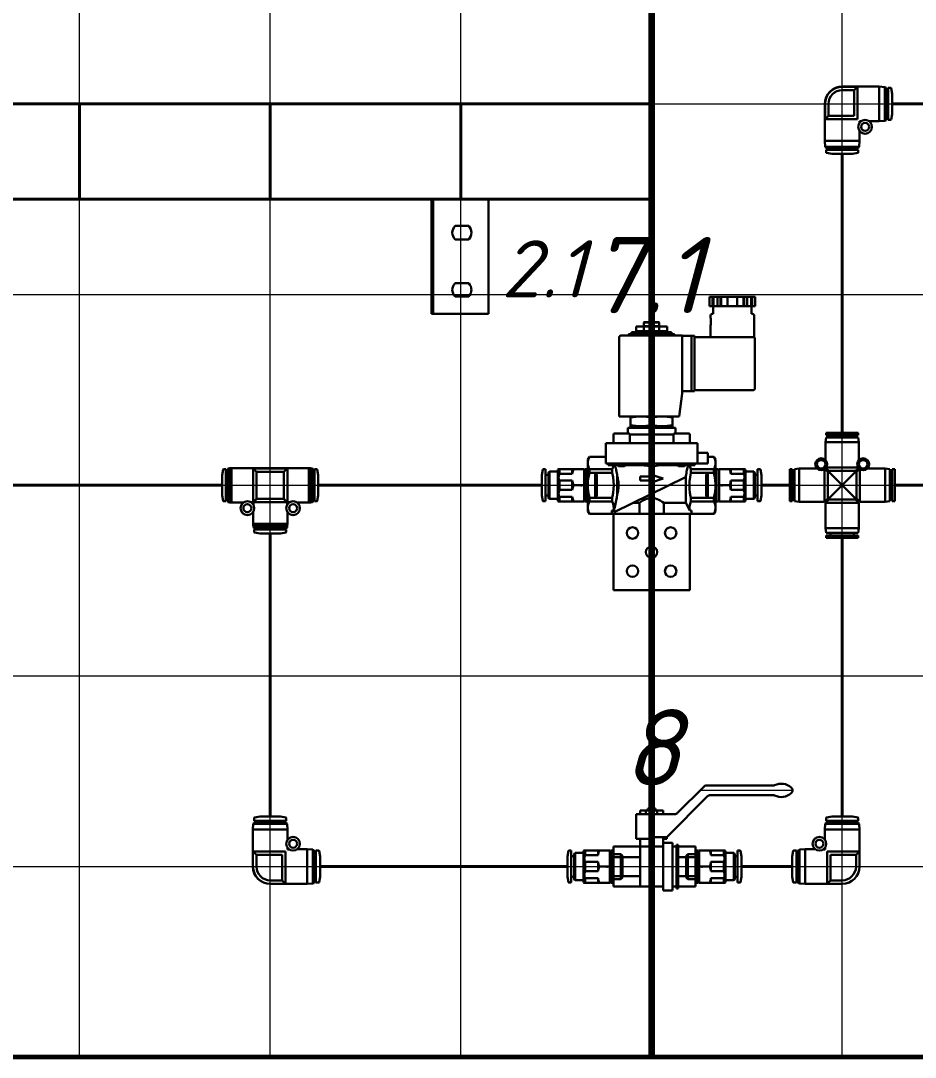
# Model space of a CAD drawing. Header units: millimetres. Extents: x 0 to 53000, y -591 to 24400.
# Drawn here: x 6469 to 6938, y 3900 to 4444 of the extents above; entities that cross this region are included whole.
import ezdxf
from ezdxf.enums import TextEntityAlignment as Align

# ---------------------------------------------------------------- set-up
doc = ezdxf.new("R2010")
doc.units = ezdxf.units.MM
doc.layers.add('Осевая', color=10, linetype='Continuous', lineweight=100, transparency=0.4)
doc.layers.add('Сетка', color=9, linetype='Continuous', lineweight=20, transparency=0.3)
for name, color, linetype, lineweight in [('Основная', 7, 'Continuous', 30), ('Сетчатый лоток', 6, 'Continuous', 40), ('Трубка', 5, 'Continuous', 40)]:
    doc.layers.add(name, color=color, linetype=linetype, lineweight=lineweight)
doc.layers.add('Привязки', color=2, linetype='Continuous', lineweight=0, plot=False, transparency=0.8)
doc.styles.add('текст', font='isocpeui.ttf')

# ---------------------------------------------------------------- blocks, each defined once
blk = doc.blocks.new('*U350')
at = {"layer": 'Сетка'}
blk.add_line((0, -1000), (0, 500), dxfattribs=at)
blk = doc.blocks.new('*U351')
at = {"layer": 'Сетка', "color": 0, "linetype": 'ByBlock', "lineweight": -2, "transparency": 16777216}
for p in [(500, 0), (600, 0), (700, 0), (800, 0), (900, 0)]:
    blk.add_blockref('*U350', p, dxfattribs=at)
blk = doc.blocks.new('*U352')
at = {"layer": 'Сетка'}
blk.add_line((-800, 0), (700, 0), dxfattribs=at)
blk = doc.blocks.new('*U353')
at = {"layer": 'Сетка', "color": 0, "linetype": 'ByBlock', "lineweight": -2, "transparency": 16777216}
for p in [(0, 500), (0, 400), (0, 300), (0, 200), (0, 100), (0, 0)]:
    blk.add_blockref('*U352', p, dxfattribs=at)
blk = doc.blocks.new('Соединение Т-образное 10')
at = {"layer": 'Основная'}
for p, q in [((-8.66, 22.3), (-8.8, 22.16)), ((-8.8, 22.16), (-8.8, 21.8)), ((-8.8, 22.16), (8.8, 22.16)), ((-8.8, 21.8), (-8.7, 21.7)), ((-8.8, 21.8), (8.8, 21.8)), ((-8.66, 22.3), (8.66, 22.3)), ((-8.4, 24.49), (-8.4, 23.2)), ((-8.4, 23.2), (8.4, 23.2)), ((-5.3, 25.2), (-8.23, 24.68)), ((-5.7, 22.82), (-5.7, 22.3)), ((-5.3, 25.2), (5.3, 25.2)), ((8.23, 24.68), (5.3, 25.2)), ((5.7, 22.3), (5.7, 22.82)), ((8.4, 23.2), (8.4, 24.49)), ((8.8, 22.16), (8.66, 22.3)), ((8.7, 21.7), (8.8, 21.8)), ((8.8, 21.8), (8.8, 22.16)), ((-8.95, 21.3), (-9, 20.3)), ((-9, 20.3), (-9, 13.99)), ((-9, 20.3), (9, 20.3)), ((-8.95, 21.3), (8.95, 21.3)), ((-8.7, 21.7), (-8.8, 21.6)), ((-8.8, 21.6), (-8.8, 21.3)), ((-8.8, 21.6), (8.8, 21.6)), ((-8.7, 21.7), (8.7, 21.7)), ((8.8, 21.6), (8.7, 21.7)), ((8.8, 21.3), (8.8, 21.6)), ((9, 20.3), (8.95, 21.3)), ((9, 13.99), (9, 20.3)), ((-9, 13.99), (-9, 13.99)), ((9, 13.99), (9, 13.99)), ((-24.68, 8.23), (-25.2, 5.3)), ((-23.2, 8.4), (-24.49, 8.4)), ((-23.2, 8.4), (-23.2, -8.4)), ((-22.3, 5.7), (-22.82, 5.7)), ((-22.16, 8.8), (-22.3, 8.66)), ((-22.3, 8.66), (-22.3, -8.66)), ((-21.8, 8.8), (-22.16, 8.8)), ((-22.16, 8.8), (-22.16, -8.8)), ((-21.7, 8.7), (-21.8, 8.8)), ((-21.8, 8.8), (-21.8, -8.8)), ((-21.6, 8.8), (-21.7, 8.7)), ((-21.7, 8.7), (-21.7, -8.7)), ((-21.3, 8.8), (-21.6, 8.8)), ((-21.6, 8.8), (-21.6, -8.8)), ((-20.3, 9), (-21.3, 8.95)), ((-21.3, 8.95), (-21.3, -8.95)), ((-13.99, 9), (-20.3, 9)), ((-20.3, 9), (-20.3, -9)), ((-10.24, 8.86), (-9, 8.86)), ((-9, 8.86), (-7.2, 7.03)), ((-9, 8.86), (-9, -8.86)), ((-8.86, 10.24), (-8.86, 8.9)), ((-8.86, 8.9), (-7.03, 7.1)), ((-8.86, 8.9), (8.86, 8.9)), ((-7.2, 7.03), (-7.03, 7.03)), ((-7.2, 7.03), (-7.2, -7.03)), ((-7.03, 7.1), (-7.03, 7.03)), ((-7.03, 7.1), (7.03, 7.1)), ((7.03, 7.1), (8.86, 8.9)), ((7.03, 7.03), (7.03, 7.1)), ((7.03, 7.03), (7.2, 7.03)), ((7.2, 7.03), (9, 8.86)), ((7.2, 7.03), (7.2, -7.03)), ((8.86, 8.9), (8.86, 10.24)), ((9, 8.86), (10.24, 8.86)), ((9, 8.86), (9, -8.86)), ((13.99, 9), (13.99, 9)), ((20.3, 9), (13.99, 9)), ((21.3, 8.95), (20.3, 9)), ((20.3, 9), (20.3, -9)), ((21.3, 8.95), (21.3, -8.95)), ((21.6, 8.8), (21.3, 8.8)), ((21.7, 8.7), (21.6, 8.8)), ((21.6, 8.8), (21.6, -8.8)), ((21.8, 8.8), (21.7, 8.7)), ((21.7, 8.7), (21.7, -8.7)), ((22.16, 8.8), (21.8, 8.8)), ((21.8, 8.8), (21.8, -8.8)), ((22.3, 8.66), (22.16, 8.8)), ((22.16, 8.8), (22.16, -8.8)), ((22.3, 8.66), (22.3, -8.66)), ((22.82, 5.7), (22.3, 5.7)), ((24.49, 8.4), (23.2, 8.4)), ((23.2, 8.4), (23.2, -8.4)), ((25.2, 5.3), (24.68, 8.23)), ((-25.2, 5.3), (-25.2, -5.3)), ((25.2, 5.3), (25.2, -5.3)), ((-25.2, -5.3), (-24.68, -8.23)), ((24.68, -8.23), (25.2, -5.3)), ((-24.49, -8.4), (-23.2, -8.4)), ((-22.82, -5.7), (-22.3, -5.7)), ((-22.3, -8.66), (-22.16, -8.8)), ((-22.16, -8.8), (-21.8, -8.8)), ((-21.8, -8.8), (-21.7, -8.7)), ((-21.7, -8.7), (-21.6, -8.8)), ((-21.6, -8.8), (-21.3, -8.8)), ((-21.3, -8.95), (-20.3, -9)), ((-20.3, -9), (20.3, -9)), ((-7.2, -7.03), (-9, -8.86)), ((9, -8.86), (-9, -8.86)), ((7.2, -7.03), (-7.2, -7.03)), ((9, -8.86), (7.2, -7.03)), ((20.3, -9), (21.3, -8.95)), ((21.3, -8.8), (21.6, -8.8)), ((21.6, -8.8), (21.7, -8.7)), ((21.7, -8.7), (21.8, -8.8)), ((21.8, -8.8), (22.16, -8.8)), ((22.16, -8.8), (22.3, -8.66)), ((22.3, -5.7), (22.82, -5.7)), ((23.2, -8.4), (24.49, -8.4))]:
    blk.add_line(p, q, dxfattribs=at)
for centre, radius in [((-12, 12), 3.6), ((-12, 12), 2.1), ((12, 12), 3.6), ((12, 12), 2.1)]:
    blk.add_circle(centre, radius, dxfattribs=at)
for centre, radius, start, end in [((-8.2, 24.49), 0.2, 100, 180), ((-6.07, 22.82), 0.375, 360, 90), ((6.07, 22.82), 0.375, 90, 180), ((8.2, 24.49), 0.2, 360, 80), ((-24.49, 8.2), 0.2, 90, 170), ((-22.82, 6.07), 0.375, 180, 270), ((22.82, 6.07), 0.375, 270, 0), ((24.49, 8.2), 0.2, 10, 90), ((-24.49, -8.2), 0.2, 190, 270), ((-22.82, -6.07), 0.375, 90, 180), ((22.82, -6.07), 0.375, 360, 90), ((24.49, -8.2), 0.2, 270, 350)]:
    blk.add_arc(centre, radius, start, end, dxfattribs=at)
at = {"layer": 'Основная', "style": 'текст'}
blk.add_attdef('№', text='', height=40, dxfattribs=at).set_placement((0, -33), align=Align.MIDDLE_CENTER)
blk = doc.blocks.new('Шаровый кран')
at = {"layer": 'Основная'}
for p, q in [((13.54, 28.12), (27.34, 41.91)), ((63.64, 42.5), (28.76, 42.5)), ((8, 15.5), (29.41, 36.91)), ((30.83, 37.5), (63.64, 37.5)), ((-8, 14.5), (-8, 27.5)), ((-8, 27.5), (8, 27.5)), ((-6, 27.5), (-6, 29.5)), ((-6, 29.5), (6, 29.5)), ((0, 27.5), (-6, 27.5)), ((-3, 29.5), (-3, 27.5)), ((-2, 29.5), (-2, 30.5)), ((-2, 30.5), (2, 30.5)), ((2, 29.5), (-2, 29.5)), ((6, 27.5), (0, 27.5)), ((2, 30.5), (2, 29.5)), ((3, 29.5), (3, 27.5)), ((6, 29.5), (6, 27.5)), ((8, 27.5), (12.14, 27.53)), ((-8, 14.5), (-1, 14.5)), ((-6, 14.5), (-8, 14.5)), ((-6, 10.5), (-6, 14.5)), ((-1, 15.5), (-1, 12.5)), ((1, 15.5), (-1, 15.5)), ((-1, 12.5), (1, 12.5)), ((1, 15.5), (8, 15.5)), ((1, 12.5), (1, 15.5)), ((6, 10.5), (6, 15.5)), ((6, 14.5), (8, 14.5)), ((6, 10.5), (6, 12.5)), ((6, 12.5), (11, 12.5)), ((8, 14.5), (8, 15.5)), ((11, 12.5), (11, -12.5)), ((14, 11.5), (13, 11.5)), ((13, 11.5), (13, 10.5)), ((14, -11.5), (14, 11.5)), ((-6, 10.5), (-20, 10.5)), ((-20, 10.5), (-20, -10.5)), ((-6, -10.5), (-6, 10.5)), ((6, 10.5), (-6, 10.5)), ((6, -10.5), (6, 10.5)), ((11, 10.5), (13, 10.5)), ((13, 10.5), (13, -10.5)), ((14, 10.5), (23, 10.5)), ((23, 10.5), (23, -10.5)), ((-20, 5), (-6, 5)), ((14, 5), (23, 5)), ((-20, -5), (-6, -5)), ((14, -5), (23, -5)), ((-20, -10.5), (-6, -10.5)), ((-6, -10.5), (6, -10.5)), ((6, -12.5), (6, -10.5)), ((11, -10.5), (13, -10.5)), ((13, -10.5), (13, -11.5)), ((23, -10.5), (14, -10.5)), ((11, -12.5), (6, -12.5)), ((13, -11.5), (14, -11.5))]:
    blk.add_line(p, q, dxfattribs=at)
for centre, radius, start, end in [((68, 35.5), 8, 48.5904, 115.8419), ((28.76, 40.5), 2, 90, 135), ((63.64, 44.5), 2, 270, 295.8419), ((68, 44.5), 8, 244.1581, 311.4096), ((71.97, 40), 2, 311.4096, 48.5904), ((30.83, 35.5), 2, 90, 135), ((63.64, 35.5), 2, 64.1581, 90), ((12.13, 29.53), 2, 270.4101, 315)]:
    blk.add_arc(centre, radius, start, end, dxfattribs=at)
at = {"layer": 'Привязки'}
for p, q in [((73.97, 40), (25.43, 40)), ((0, -10.5), (0, 30.5)), ((-20, 0), (23, 0))]:
    blk.add_line(p, q, dxfattribs=at)
blk = doc.blocks.new('Штуцер цанговый G14-10')
at = {"layer": 'Основная'}
for p, q in [((-8, 0), (-8, -0.3)), ((8, 0), (-8, 0)), ((-5.72, 4.8), (-6.58, 3.94)), ((-6.58, 3.94), (-6.58, 0)), ((6.58, 3.94), (-6.58, 3.94)), ((5.72, 4.8), (-5.72, 4.8)), ((6.58, 3.94), (5.72, 4.8)), ((6.58, 0), (6.58, 3.94)), ((8, -0.3), (8, 0)), ((-8.5, -0.3), (-8.5, -1.6)), ((8.5, -0.3), (-8.5, -0.3)), ((8.5, -1.6), (-8.5, -1.6)), ((-8.5, -1.9), (-8.5, -15.27)), ((-8.5, -1.9), (8.5, -1.9)), ((-8, -1.6), (-8, -1.9)), ((0, -7.49), (0, -1.9)), ((8, -1.9), (8, -1.6)), ((8.5, -1.6), (8.5, -0.3)), ((8.5, -15.27), (8.5, -1.9)), ((-6.05, -8.1), (-8.5, -8.1)), ((-6.05, -14.83), (-6.05, -8.1)), ((-2.45, -8.1), (-2.45, -14.83)), ((2.45, -8.1), (-2.45, -8.1)), ((2.45, -14.83), (2.45, -8.1)), ((8.5, -8.1), (6.05, -8.1)), ((6.05, -8.1), (6.05, -14.83)), ((-6.05, -14.83), (-8.5, -14.83)), ((-8.5, -15.27), (-8.25, -15.7)), ((8.25, -15.7), (-8.25, -15.7)), ((-7.15, -15.7), (-7.15, -20.1)), ((2.45, -14.83), (-2.45, -14.83)), ((8.5, -14.83), (6.05, -14.83)), ((7.15, -20.1), (7.15, -15.7)), ((8.25, -15.7), (8.5, -15.27)), ((7.15, -20.1), (-7.15, -20.1)), ((-6.95, -20.1), (-6.95, -20.4)), ((-6.95, -20.4), (-6.75, -20.6)), ((6.95, -20.4), (-6.95, -20.4)), ((6.75, -20.6), (-6.75, -20.6)), ((-5.4, -20.6), (-5.4, -21.8)), ((5.4, -21.8), (5.4, -20.6)), ((6.75, -20.6), (6.95, -20.4)), ((6.95, -20.4), (6.95, -20.1)), ((-8.4, -22.1), (-8.4, -23.39)), ((8.4, -22.1), (-8.4, -22.1)), ((-8.23, -23.58), (-5.3, -24.1)), ((5.3, -24.1), (-5.3, -24.1)), ((5.3, -24.1), (8.23, -23.58)), ((8.4, -23.39), (8.4, -22.1))]:
    blk.add_line(p, q, dxfattribs=at)
for points in [[(-6.05, -8.1), (-6.67, -7.99), (-7.28, -7.84), (-7.89, -7.68), (-8.5, -7.49)], [(0, -7.49), (-0.07, -7.51), (-0.66, -7.69), (-1.25, -7.85), (-1.85, -7.99), (-2.45, -8.1)], [(2.45, -8.1), (1.83, -7.99), (1.22, -7.84), (0.61, -7.68), (0, -7.49)], [(8.5, -7.49), (8.43, -7.51), (7.84, -7.69), (7.25, -7.85), (6.65, -7.99), (6.05, -8.1)], [(-2.45, -14.83), (-2.81, -14.99), (-3.18, -15.11), (-3.57, -15.2), (-3.96, -15.26), (-4.34, -15.27), (-4.73, -15.24), (-5.12, -15.16), (-5.51, -15.05), (-5.78, -14.95), (-6.05, -14.83)], [(6.05, -14.83), (5.69, -14.99), (5.32, -15.11), (4.93, -15.2), (4.54, -15.26), (4.16, -15.27), (3.77, -15.24), (3.38, -15.16), (2.99, -15.05), (2.72, -14.95), (2.45, -14.83)]]:
    blk.add_lwpolyline(points, dxfattribs=at)
for centre, radius, start, end in [((-8.2, -23.39), 0.2, 180, 260), ((-5.7, -21.8), 0.3, 270, 360), ((5.7, -21.8), 0.3, 180, 270), ((8.2, -23.39), 0.2, 280, 360)]:
    blk.add_arc(centre, radius, start, end, dxfattribs=at)
for p in [(0, 0), (0, 0), (0, 0), (0, -3.4), (0, -24.1)]:
    blk.add_point(p, dxfattribs=at)
blk = doc.blocks.new('Шаровый кран с цангами')
at = {"layer": 'Основная'}
blk.add_blockref('Шаровый кран', (0, 0), dxfattribs=at)
for p, rotation in [((-20, 0), 270), ((23, 0), 89.99999999999999)]:
    blk.add_blockref('Штуцер цанговый G14-10', p, dxfattribs=dict(at, rotation=rotation))
at = {"style": 'текст'}
blk.add_attdef('№', text='', height=40, dxfattribs=at).set_placement((0, 30.5), align=Align.BOTTOM_CENTER)
blk = doc.blocks.new('Соединение Г-образное 10')
at = {"layer": 'Основная'}
for p, q in [((-8.89, 22.4), (-9.1, 19.4)), ((-8.89, 22.4), (8.89, 22.4)), ((-8.53, 23.1), (-8.6, 23.03)), ((-8.6, 23.03), (-8.6, 22.77)), ((-8.6, 23.03), (8.6, 23.03)), ((-8.6, 22.77), (-8.5, 22.71)), ((-8.6, 22.77), (8.6, 22.77)), ((-8.5, 22.71), (-8.6, 22.66)), ((-8.6, 22.66), (-8.6, 22.4)), ((-8.6, 22.66), (8.6, 22.66)), ((-8.53, 23.1), (8.53, 23.1)), ((-8.5, 22.71), (8.5, 22.71)), ((-8.4, 25.49), (-8.4, 24)), ((-8.4, 24), (8.4, 24)), ((-5.3, 26.2), (-8.23, 25.68)), ((-5.7, 23.62), (-5.7, 23.1)), ((-5.3, 26.2), (5.3, 26.2)), ((8.23, 25.68), (5.3, 26.2)), ((5.7, 23.1), (5.7, 23.62)), ((8.4, 24), (8.4, 25.49)), ((8.5, 22.71), (8.6, 22.77)), ((8.6, 22.66), (8.5, 22.71)), ((8.6, 23.03), (8.53, 23.1)), ((8.6, 22.77), (8.6, 23.03)), ((8.6, 22.4), (8.6, 22.66)), ((9.1, 19.4), (8.89, 22.4)), ((-9.1, 19.4), (-9.1, 0)), ((-9.1, 19.4), (9.1, 19.4)), ((9.1, 14.13), (9.1, 19.4)), ((9.1, 14.13), (9.1, 14.13)), ((-7.21, 6.18), (-9.04, 8)), ((-9.04, 8), (-9.04, 0)), ((-9.04, 8), (8, 8)), ((-7.21, 0), (-7.21, 6.18)), ((-7.21, 6.18), (6.18, 6.18)), ((6.18, 6.18), (6.18, -7.21)), ((8, 8), (8, -9.04)), ((9.04, 9.94), (9.04, 9.04)), ((9.04, 9.04), (9.94, 9.04)), ((14.13, 9.1), (14.13, 9.1)), ((19.4, 9.1), (14.13, 9.1)), ((22.4, 8.89), (19.4, 9.1)), ((19.4, 9.1), (19.4, -9.1)), ((22.4, 8.89), (22.4, -8.89)), ((22.66, 8.6), (22.4, 8.6)), ((22.71, 8.5), (22.66, 8.6)), ((22.66, 8.6), (22.66, -8.6)), ((22.77, 8.6), (22.71, 8.5)), ((22.71, 8.5), (22.71, -8.5)), ((23.03, 8.6), (22.77, 8.6)), ((22.77, 8.6), (22.77, -8.6)), ((23.1, 8.53), (23.03, 8.6)), ((23.03, 8.6), (23.03, -8.6)), ((23.1, 8.53), (23.1, -8.53)), ((23.62, 5.7), (23.1, 5.7)), ((25.49, 8.4), (24, 8.4)), ((24, 8.4), (24, -8.4)), ((26.2, 5.3), (25.68, 8.23)), ((26.2, 5.3), (26.2, -5.3)), ((-9.1, 0), (-9.04, 0)), ((25.68, -8.23), (26.2, -5.3)), ((6.18, -7.21), (0, -7.21)), ((8, -9.04), (0, -9.04)), ((0, -9.04), (0, -9.1)), ((0, -9.1), (19.4, -9.1)), ((8, -9.04), (6.18, -7.21)), ((19.4, -9.1), (22.4, -8.89)), ((22.4, -8.6), (22.66, -8.6)), ((22.66, -8.6), (22.71, -8.5)), ((22.71, -8.5), (22.77, -8.6)), ((22.77, -8.6), (23.03, -8.6)), ((23.03, -8.6), (23.1, -8.53)), ((23.1, -5.7), (23.62, -5.7)), ((24, -8.4), (25.49, -8.4))]:
    blk.add_line(p, q, dxfattribs=at)
for radius in [3.6, 2.1]:
    blk.add_circle((12, 12), radius, dxfattribs=at)
for centre, radius, start, end in [((-8.2, 25.49), 0.2, 100, 180), ((-6.07, 23.62), 0.375, 360, 90), ((6.07, 23.62), 0.375, 90, 180), ((8.2, 25.49), 0.2, 0, 80), ((23.62, 6.07), 0.375, 270, 0), ((25.49, 8.2), 0.2, 10, 90), ((0, 0), 9.1, 180, 270), ((0, 0), 9.04, 180, 270), ((0, 0), 7.21, 180, 270), ((23.62, -6.07), 0.375, 360, 90), ((25.49, -8.2), 0.2, 270, 350)]:
    blk.add_arc(centre, radius, start, end, dxfattribs=at)
at = {"layer": 'Основная', "style": 'текст'}
blk.add_attdef('№', text='', height=40, dxfattribs=at).set_placement((-44, 7), align=Align.MIDDLE_CENTER)
blk = doc.blocks.new('Клапан')
at = {"layer": 'Основная'}
for p, q in [((-3.13, 99.62), (-3.13, 94.62)), ((-3.13, 94.62), (-3.13, 99.62)), ((-3.13, 99.62), (20.87, 99.62)), ((-1.47, 94.62), (-1.47, 99.62)), ((-1.04, 94.62), (-1.04, 99.62)), ((1.03, 94.62), (1.03, 99.62)), ((2.68, 99.62), (2.68, 94.62)), ((3.06, 94.62), (3.06, 99.62)), ((6.37, 94.62), (6.37, 99.62)), ((11.37, 94.62), (11.37, 99.62)), ((14.68, 99.62), (14.68, 94.62)), ((15.06, 94.62), (15.06, 99.62)), ((16.72, 94.62), (16.72, 99.62)), ((18.78, 94.62), (18.78, 99.62)), ((19.22, 94.62), (19.22, 99.62)), ((20.87, 94.62), (20.87, 99.62)), ((20.87, 99.62), (20.87, 94.62)), ((-3.13, 94.62), (20.87, 94.62)), ((-1.13, 94.62), (-1.13, 90.62)), ((18.87, 90.62), (18.87, 94.62)), ((-2.63, 89.62), (-2.63, 89.06)), ((-1.13, 90.62), (-1.63, 90.62)), ((18.87, 90.62), (19.37, 90.62)), ((20.37, 78.52), (20.37, 89.62)), ((-41.56, 84.07), (-25.39, 84.07)), ((-41.56, 84.07), (-41.56, 81.52)), ((-37.48, 84.27), (-37.68, 84.07)), ((-37.52, 84.07), (-37.52, 81.52)), ((-37.28, 86.27), (-37.48, 86.07)), ((-37.48, 86.07), (-37.48, 84.27)), ((-29.48, 86.07), (-37.48, 86.07)), ((-29.48, 84.27), (-37.48, 84.27)), ((-29.68, 86.27), (-37.28, 86.27)), ((-29.48, 86.07), (-29.68, 86.27)), ((-29.48, 84.27), (-29.48, 86.07)), ((-29.28, 84.07), (-29.48, 84.27)), ((-29.44, 84.07), (-29.44, 81.52)), ((-25.39, 84.07), (-25.39, 81.52)), ((-2.63, 84.08), (-2.63, 78.52)), ((-50.48, 78.27), (-50.48, 36.87)), ((-49.48, 79.27), (-17.48, 79.27)), ((-45.48, 79.87), (-45.48, 79.27)), ((-21.48, 79.27), (-45.48, 79.27)), ((-21.68, 80.07), (-45.28, 80.07)), ((-22.98, 81.07), (-43.98, 81.07)), ((-43.98, 81.07), (-43.98, 80.07)), ((-43.58, 79.27), (-43.58, 79.17)), ((-41.88, 81.52), (-25.08, 81.52)), ((-41.88, 81.52), (-41.88, 81.07)), ((-25.08, 81.07), (-25.08, 81.52)), ((-23.38, 79.17), (-23.38, 79.27)), ((-22.98, 80.07), (-22.98, 81.07)), ((-21.48, 79.27), (-21.48, 79.87)), ((-17.48, 48.97), (-17.48, 79.27)), ((-12.48, 79.07), (-17.48, 79.07)), ((-12.48, 79.07), (-10.98, 79.07)), ((-12.48, 79.07), (-12.48, 50.07)), ((-12.48, 50.07), (-12.48, 79.07)), ((-10.98, 79.07), (-10.98, 50.07)), ((-10.98, 78.52), (20.37, 78.52)), ((20.72, 51.62), (20.72, 77.52)), ((-19.05, 36.87), (-17.48, 48.97)), ((-12.48, 50.07), (-17.48, 50.07)), ((-12.48, 50.07), (-10.98, 50.07)), ((19.72, 50.62), (-10.98, 50.62)), ((-19.05, 36.87), (-50.48, 36.87)), ((-44.48, 30.82), (-44.48, 36.77)), ((-33.48, 32.23), (-33.48, 36.32)), ((-22.48, 30.82), (-22.48, 36.77)), ((-53.46, 27.32), (-53.46, 22.82)), ((-45.46, 27.82), (-52.96, 27.82)), ((-20.98, 30.82), (-45.98, 30.82)), ((-45.98, 30.82), (-45.98, 27.82)), ((-21.99, 27.32), (-44.96, 27.32)), ((-44.96, 22.82), (-44.96, 27.32)), ((-22.48, 31.77), (-44.48, 31.77)), ((-21.99, 27.32), (-21.99, 22.82)), ((-13.99, 27.82), (-21.49, 27.82)), ((-20.98, 27.82), (-20.98, 30.82)), ((-13.49, 22.82), (-13.49, 27.32)), ((-57.48, 22.82), (-57.48, 12.22)), ((-57.48, 22.82), (-9.48, 22.82)), ((-9.48, 22.82), (-9.48, 12.22)), ((-3.98, 17.72), (-9.48, 17.72)), ((-3.98, 17.72), (-3.98, 12.22)), ((-66.11, 15.72), (-66.98, 14.22)), ((-66.98, 14.22), (-66.98, -12.78)), ((-57.48, 15.72), (-66.11, 15.72)), ((-66.11, 15.72), (-66.11, 15.68)), ((-57.48, 15.68), (-66.11, 15.68)), ((-57.48, 12.22), (-3.98, 12.22)), ((-56.16, 11.22), (-56.16, 12.22)), ((-56.16, 11.22), (-38.11, 11.22)), ((-51.21, 11.22), (-50.81, 10.82)), ((-47.61, 10.82), (-47.3, 11.14)), ((-33.48, 10.54), (-33.48, 12.22)), ((-10.8, 11.22), (-28.86, 11.22)), ((-19.66, 11.14), (-19.34, 10.82)), ((-16.14, 10.82), (-15.74, 11.22)), ((-10.8, 11.22), (-10.8, 12.22)), ((-0.84, 15.72), (-3.98, 15.72)), ((-3.98, 15.68), (-0.84, 15.68)), ((0.02, 14.22), (-0.84, 15.72)), ((-0.84, 15.72), (-0.84, 15.68)), ((0.02, 14.22), (0.02, -12.78)), ((-66.11, 9.15), (-54.13, 9.15)), ((-66.11, 9.15), (-66.11, 7.26)), ((-54.13, 7.26), (-66.11, 7.26)), ((-54.13, 9.15), (-54.13, 7.26)), ((-51.47, 5.59), (-51.47, -4.14)), ((-47.61, 10.82), (-50.81, 10.82)), ((-33.48, 6.29), (-27.42, 4.28)), ((-33.48, 5.28), (-33.48, 6.29)), ((-16.14, 10.82), (-19.34, 10.82)), ((-15.49, 5.59), (-15.65, 4.93)), ((-15.49, 5.59), (-15.49, -8.44)), ((-0.84, 9.15), (-12.83, 9.15)), ((-12.83, 9.15), (-12.83, 7.26)), ((-12.83, 7.26), (-0.84, 7.26)), ((-0.84, 9.15), (-0.84, 7.26)), ((-15.65, 4.93), (-53.07, -13.32)), ((-39.54, 3.28), (-39.54, 5.28)), ((-39.54, 5.28), (-33.48, 5.28)), ((-33.48, 3.28), (-39.54, 3.28)), ((-27.42, 4.28), (-33.48, 2.27)), ((-33.48, 2.27), (-33.48, 3.28)), ((-66.11, -5.81), (-54.13, -5.81)), ((-66.11, -5.81), (-66.11, -7.7)), ((-54.13, -7.7), (-66.11, -7.7)), ((-54.13, -5.81), (-54.13, -7.7)), ((-39.82, -8.44), (-43.06, -8.44)), ((-39.82, -8.44), (-39.82, -14.28)), ((-27.13, -8.44), (-27.13, -14.28)), ((-15.49, -8.44), (-27.13, -8.44)), ((-13.43, -12.56), (-15.49, -8.44)), ((-12.83, -5.81), (-12.83, -7.7)), ((-0.84, -5.81), (-12.83, -5.81)), ((-12.83, -7.7), (-0.84, -7.7)), ((-0.84, -5.81), (-0.84, -7.7)), ((-66.98, -12.78), (-66.11, -14.28)), ((-66.11, -14.24), (-66.11, -14.28)), ((-66.11, -14.24), (-54.36, -14.24)), ((-66.11, -14.28), (-0.84, -14.28)), ((-54.36, -12.56), (-54.36, -14.28)), ((-54.36, -12.56), (-53.52, -12.56)), ((-53.07, -11.67), (-53.52, -12.56)), ((-53.07, -13.32), (-53.07, -11.67)), ((-12.59, -12.56), (-13.43, -12.56)), ((-12.59, -12.56), (-12.59, -14.28)), ((-0.84, -14.24), (-12.59, -14.24)), ((-0.84, -14.28), (0.02, -12.78)), ((-0.84, -14.24), (-0.84, -14.28))]:
    blk.add_line(p, q, dxfattribs=at)
for points in [[(-2.35, 86.57), (-2.38, 87.39), (-2.46, 88.11), (-2.55, 88.68), (-2.59, 88.87), (-2.61, 89.01), (-2.63, 89.07), (-2.63, 89.07)], [(-2.63, 84.07), (-2.6, 84.19), (-2.53, 84.56), (-2.44, 85.16), (-2.4, 85.52), (-2.37, 85.93), (-2.35, 86.57)], [(-50.48, 78.27), (-50.48, 78.28), (-50.45, 78.49), (-50.37, 78.72), (-50.22, 78.95), (-49.89, 79.18)], [(-49.89, 79.18), (-49.81, 79.22), (-49.73, 79.24), (-49.64, 79.26), (-49.56, 79.27), (-49.48, 79.27)], [(20.43, 78.23), (20.37, 78.29), (20.3, 78.34), (20.22, 78.39), (20.14, 78.43), (20.06, 78.46), (19.98, 78.49), (19.9, 78.51), (19.81, 78.52), (19.72, 78.52)], [(20.72, 77.52), (20.72, 77.61), (20.71, 77.7), (20.69, 77.78), (20.66, 77.87), (20.63, 77.95), (20.59, 78.02), (20.54, 78.1), (20.49, 78.17), (20.43, 78.23)], [(19.72, 50.62), (19.81, 50.63), (19.9, 50.64), (19.98, 50.66), (20.06, 50.68), (20.14, 50.72), (20.22, 50.76), (20.3, 50.8), (20.37, 50.86), (20.43, 50.92)], [(20.43, 50.92), (20.49, 50.98), (20.54, 51.05), (20.59, 51.12), (20.63, 51.2), (20.66, 51.28), (20.69, 51.36), (20.71, 51.45), (20.72, 51.54), (20.72, 51.62)], [(-38.98, 36.77), (-40.35, 36.74), (-43.1, 36.51), (-44.48, 36.32)], [(-33.48, 36.32), (-36.22, 36.65), (-37.59, 36.74), (-38.98, 36.77)], [(-27.98, 36.77), (-29.35, 36.74), (-32.1, 36.51), (-33.48, 36.32)], [(-22.48, 36.32), (-25.22, 36.65), (-26.59, 36.74), (-27.98, 36.77)], [(-44.48, 32.23), (-43.11, 32.04), (-40.36, 31.8), (-38.98, 31.77)], [(-38.98, 31.77), (-37.6, 31.8), (-36.23, 31.89), (-33.48, 32.23)], [(-33.48, 32.23), (-32.11, 32.04), (-29.36, 31.8), (-27.98, 31.77)], [(-27.98, 31.77), (-26.6, 31.8), (-25.23, 31.89), (-22.48, 32.23)], [(-66.11, 15.68), (-66.47, 14.88), (-66.75, 14.07), (-66.92, 13.25), (-66.98, 12.41)], [(-66.98, 12.41), (-66.93, 11.64), (-66.81, 11.02), (-66.63, 10.39), (-66.4, 9.77), (-66.11, 9.15)], [(-54.13, 9.15), (-53.71, 10.18), (-53.56, 10.7), (-53.44, 11.22)], [(-52.24, 9.82), (-52.32, 10.11), (-52.44, 10.42), (-52.57, 10.67), (-52.7, 10.85), (-52.79, 10.97), (-52.89, 11.06), (-53.03, 11.16), (-53.16, 11.21), (-53.24, 11.22)], [(-47.29, 11.14), (-47.26, 11.19), (-47.3, 11.22), (-47.3, 11.22)], [(-33.48, 10.54), (-34.83, 10.84), (-36.2, 11.07), (-37.19, 11.18), (-38.11, 11.22)], [(-28.86, 11.22), (-29.94, 11.17), (-31.12, 11.02), (-32.3, 10.81), (-33.48, 10.54)], [(-19.65, 11.22), (-19.67, 11.22), (-19.69, 11.18), (-19.67, 11.14)], [(-13.72, 11.22), (-13.85, 11.2), (-13.99, 11.12), (-14.08, 11.05), (-14.19, 10.94), (-14.34, 10.73), (-14.47, 10.51), (-14.58, 10.27), (-14.68, 9.97), (-14.72, 9.82)], [(-12.83, 9.15), (-13.24, 10.18), (-13.4, 10.7), (-13.52, 11.22)], [(-0.84, 15.68), (-0.48, 14.88), (-0.21, 14.07), (-0.04, 13.25), (0.02, 12.41)], [(0.02, 12.41), (-0.03, 11.64), (-0.14, 11.02), (-0.32, 10.39), (-0.56, 9.77), (-0.84, 9.15)], [(-66.11, 7.26), (-66.58, 5.09), (-66.88, 2.87), (-66.95, 1.8), (-66.98, 0.72)], [(-54.13, -5.81), (-53.96, -5.07), (-53.62, -3.15), (-53.4, -1.2), (-53.33, 0.79), (-53.41, 2.78), (-53.69, 5.03), (-54.13, 7.26)], [(-51.47, 5.59), (-51.58, 6.36), (-51.7, 7.12), (-51.83, 7.87), (-51.98, 8.61), (-52.24, 9.82)], [(-51.47, -4.14), (-51.31, -3.52), (-51.17, -2.88), (-51.04, -2.2), (-50.94, -1.5), (-50.86, -0.71), (-50.81, 0.11), (-50.8, 0.95), (-50.83, 1.79), (-50.89, 2.51), (-50.98, 3.22), (-51.09, 3.92), (-51.23, 4.61), (-51.47, 5.59)], [(-14.72, 9.82), (-14.97, 8.66), (-15.11, 7.92), (-15.25, 7.16), (-15.37, 6.38), (-15.49, 5.59)], [(-12.83, -5.81), (-12.99, -5.07), (-13.34, -3.15), (-13.55, -1.2), (-13.63, 0.79), (-13.54, 2.78), (-13.27, 5.03), (-12.83, 7.26)], [(-0.84, 7.26), (-0.38, 5.09), (-0.08, 2.87), (0, 1.8), (0.02, 0.72)], [(-66.98, 0.72), (-66.93, -0.72), (-66.8, -2.17), (-66.58, -3.62), (-66.29, -5.06), (-66.11, -5.81)], [(0.02, 0.72), (-0.02, -0.72), (-0.15, -2.17), (-0.37, -3.62), (-0.66, -5.06), (-0.84, -5.81)], [(-53.07, -11.67), (-52.94, -11.18), (-52.79, -10.65), (-52.59, -9.87), (-52.39, -9.03), (-52.18, -8.12), (-51.98, -7.16), (-51.7, -5.69), (-51.47, -4.14)], [(-66.11, -7.7), (-66.47, -8.5), (-66.75, -9.31), (-66.92, -10.13), (-66.98, -10.97)], [(-53.52, -12.56), (-53.34, -11.4), (-53.37, -10.24), (-53.64, -8.96), (-54.13, -7.7)], [(-27.13, -8.44), (-27.96, -7.89), (-28.95, -7.29), (-29.7, -6.89), (-30.51, -6.53), (-31.38, -6.21), (-32.24, -6.01), (-33.12, -5.9), (-34.02, -5.91), (-34.91, -6.04), (-35.93, -6.33), (-36.89, -6.72), (-38.04, -7.31), (-39.04, -7.92), (-39.82, -8.44)], [(-13.43, -12.56), (-13.61, -11.4), (-13.58, -10.24), (-13.32, -8.96), (-12.83, -7.7)], [(-0.84, -7.7), (-0.48, -8.5), (-0.21, -9.31), (-0.04, -10.13), (0.02, -10.97)], [(-66.98, -10.97), (-66.93, -11.74), (-66.81, -12.37), (-66.63, -12.99), (-66.4, -13.62), (-66.11, -14.24)], [(0.02, -10.97), (-0.03, -11.74), (-0.14, -12.37), (-0.32, -12.99), (-0.56, -13.62), (-0.84, -14.24)]]:
    blk.add_lwpolyline(points, dxfattribs=at)
for centre, radius, start, end in [((-1.63, 89.62), 1, 90, 180), ((19.37, 89.62), 1, 0, 90), ((-45.28, 79.87), 0.2, 90, 180), ((-21.68, 79.87), 0.2, 360, 90), ((-52.96, 27.32), 0.5, 90, 180), ((-45.46, 27.32), 0.5, 0, 90), ((-21.49, 27.32), 0.5, 90, 180), ((-13.99, 27.32), 0.5, 0, 90)]:
    blk.add_arc(centre, radius, start, end, dxfattribs=at)
at = {"layer": 'Основная', "style": 'текст'}
blk.add_attdef('№', text='', height=40, dxfattribs=at).set_placement((-37, 111), align=Align.MIDDLE_CENTER)
blk = doc.blocks.new('Кронштейн')
at = {"layer": 'Основная', "color": 0, "linetype": 'ByBlock', "lineweight": -2}
for p, q in [((-15.5, 0), (-14.5, 0)), ((-15.5, -3), (-15.5, 0)), ((14.5, 0), (-14.5, 0)), ((-14.5, 0), (-14.5, -60)), ((14.5, -60), (14.5, 0)), ((-15.5, -57), (-15.5, -3)), ((4.07, -14), (-3.07, -14)), ((-3.07, -21), (4.07, -21)), ((4.07, -44), (-3.07, -44)), ((-3.07, -51), (4.07, -51)), ((-15.5, -60), (-15.5, -57)), ((-14.5, -60), (-15.5, -60)), ((-13.5, -60), (-14.5, -60)), ((14.5, -60), (-13.5, -60))]:
    blk.add_line(p, q, dxfattribs=at)
for centre, start, end in [((0.5, -17.5), 135.573, 224.427), ((0.5, -17.5), 315.573, 44.427), ((0.5, -47.5), 135.573, 224.427), ((0.5, -47.5), 315.573, 44.427)]:
    blk.add_arc(centre, 5, start, end, dxfattribs=at)
at = {"layer": 'Основная', "style": 'текст'}
blk.add_attdef('№', (21.08, -51.49), '', height=40, dxfattribs=at)
blk = doc.blocks.new('Соединение X-образное 10')
at = {"layer": 'Основная'}
for p, q in [((-8.4, 27.5), (8.4, 27.5)), ((-8.4, 27.5), (-8.4, 26.26)), ((8.4, 26.26), (8.4, 27.5)), ((-8.4, 25.02), (-8.75, 22.55)), ((-8.75, 22.55), (8.75, 22.55)), ((-8.75, 22.55), (-8.75, 13.2)), ((-8.4, 26.26), (8.4, 26.26)), ((-8.4, 25.02), (8.4, 25.02)), ((-6.13, 26.26), (-6.13, 25.02)), ((6.12, 25.02), (6.12, 26.26)), ((8.75, 22.55), (8.4, 25.02)), ((8.75, 13.2), (8.75, 22.55)), ((-8.75, 13.2), (-8.75, 13.2)), ((8.75, 13.2), (8.75, 13.2)), ((-26.26, 8.4), (-27.5, 8.4)), ((-27.5, -8.4), (-27.5, 8.4)), ((-26.26, -8.4), (-26.26, 8.4)), ((-25.02, 6.12), (-26.26, 6.12)), ((-22.55, 8.75), (-25.02, 8.4)), ((-25.02, -8.4), (-25.02, 8.4)), ((-13.2, 8.75), (-22.55, 8.75)), ((-22.55, -8.75), (-22.55, 8.75)), ((-13.2, 8.75), (-13.2, 8.75)), ((-9.25, -8.75), (-9.25, 8.38)), ((-7.5, 7), (-9.04, 8.54)), ((-8.54, 9.04), (-7, 7.5)), ((-8.38, 9.25), (8.38, 9.25)), ((-7, 7), (-7.5, 7)), ((-7.5, -7), (-7.5, 7)), ((-7, 7.5), (-7, 7)), ((-7, 7.5), (7, 7.5)), ((7, 7), (-7, -7)), ((7, -7), (-7, 7)), ((7, 7.5), (8.54, 9.04)), ((7, 7), (7, 7.5)), ((7.5, 7), (7, 7)), ((9.04, 8.54), (7.5, 7)), ((7.5, -7), (7.5, 7)), ((9.25, -8.75), (9.25, 8.38)), ((13.2, 8.75), (13.2, 8.75)), ((22.55, 8.75), (13.2, 8.75)), ((25.02, 8.4), (22.55, 8.75)), ((22.55, -8.75), (22.55, 8.75)), ((25.02, -8.4), (25.02, 8.4)), ((26.26, 6.12), (25.02, 6.12)), ((27.5, 8.4), (26.26, 8.4)), ((26.26, -8.4), (26.26, 8.4)), ((27.5, -8.4), (27.5, 8.4)), ((-27.5, -8.4), (-26.26, -8.4)), ((-26.26, -6.13), (-25.02, -6.13)), ((-25.02, -8.4), (-22.55, -8.75)), ((-22.55, -8.75), (-9.25, -8.75)), ((-9.25, -8.75), (-7.5, -7)), ((-7, -7.5), (-8.75, -9.25)), ((-8.75, -9.25), (-8.75, -22.55)), ((-8.75, -9.25), (8.75, -9.25)), ((-7.5, -7), (-7, -7)), ((-7, -7), (-7, -7.5)), ((-7, -7.5), (7, -7.5)), ((7, -7.5), (7, -7)), ((7, -7), (7.5, -7)), ((8.75, -9.25), (7, -7.5)), ((7.5, -7), (9.25, -8.75)), ((8.75, -22.55), (8.75, -9.25)), ((9.25, -8.75), (22.55, -8.75)), ((22.55, -8.75), (25.02, -8.4)), ((25.02, -6.13), (26.26, -6.13)), ((26.26, -8.4), (27.5, -8.4)), ((-8.75, -22.55), (-8.4, -25.02)), ((8.75, -22.55), (-8.75, -22.55)), ((8.4, -25.02), (-8.4, -25.02)), ((-8.4, -26.26), (-8.4, -27.5)), ((8.4, -26.26), (-8.4, -26.26)), ((-6.13, -25.02), (-6.13, -26.26)), ((6.12, -26.26), (6.12, -25.02)), ((8.4, -25.02), (8.75, -22.55)), ((8.4, -27.5), (8.4, -26.26)), ((8.4, -27.5), (-8.4, -27.5))]:
    blk.add_line(p, q, dxfattribs=at)
for centre, radius in [((-11, 11), 3.15), ((-11, 11), 2.25), ((11, 11), 3.15), ((11, 11), 2.25)]:
    blk.add_circle(centre, radius, dxfattribs=at)
at = {"layer": 'Основная', "style": 'текст'}
blk.add_attdef('№', text='', height=40, dxfattribs=at).set_placement((-51, -33), align=Align.MIDDLE_CENTER)

msp = doc.modelspace()

# ---------------------------------------------------------------- linework, layer by layer
at = {"lineweight": 60}
msp.add_line((7500, 3900), (6000, 3900), dxfattribs=at)
at = {"layer": 'Осевая'}
msp.add_line((6800, 5400), (6800, 3900), dxfattribs=at)
at = {"layer": 'Основная'}
for p, q in [((6780, 4144.98026), (6780, 4184.98026)), ((6780, 4184.98026), (6820, 4184.98026)), ((6820, 4184.98026), (6820, 4144.98026)), ((6820, 4144.98026), (6780, 4144.98026))]:
    msp.add_line(p, q, dxfattribs=at)
for centre in [(6790, 4174.98026), (6810, 4174.98026), (6800, 4164.98026), (6790, 4154.98026), (6810, 4154.98026)]:
    msp.add_circle(centre, 3, dxfattribs=at)
at = {"layer": 'Привязки'}
msp.add_line((6800, 4184.98026), (6800, 4285.53026), dxfattribs=at)
at = {"layer": 'Сетчатый лоток'}
for p, q in [((6400, 4400), (6500, 4400)), ((6500, 4400), (6500, 4350)), ((6500, 4400), (6600, 4400)), ((6600, 4400), (6600, 4350)), ((6600, 4400), (6700, 4400)), ((6700, 4400), (6700, 4350)), ((6700, 4400), (6800, 4400)), ((6800, 4400), (6800, 4350)), ((6400, 4350), (6500, 4350)), ((6500, 4350), (6600, 4350)), ((6600, 4350), (6700, 4350)), ((6700, 4350), (6800, 4350))]:
    msp.add_line(p, q, dxfattribs=at)
at = {"layer": 'Трубка'}
for p, q in [((6926.2, 4400), (7074.8, 4400)), ((6900, 4227.5), (6900, 4373.8)), ((6450.3, 4200), (6574.8, 4200)), ((6625.2, 4200), (6742.42232, 4200)), ((6857.57768, 4200), (6872.5, 4200)), ((6927.5, 4200), (7019, 4200)), ((6600, 4174.8), (6600, 4026.2)), ((6900, 4026.2), (6900, 4172.5)), ((6626.2, 4000), (6755.9, 4000)), ((6847.1, 4000), (6873.8, 4000))]:
    msp.add_line(p, q, dxfattribs=at)

# ---------------------------------------------------------------- block references
at = {"layer": 'Основная'}
for name, p, rotation in [('Соединение Г-образное 10', (6900, 4400), 270), ('Соединение Т-образное 10', (6600, 4200), 180), ('Штуцер цанговый G14-10', (6766.52232, 4200), 270), ('Штуцер цанговый G14-10', (6833.47768, 4200), 90), ('Соединение Г-образное 10', (6900, 4000), 90)]:
    msp.add_blockref(name, p, dxfattribs=dict(at, rotation=rotation))
ref = msp.add_blockref('Кронштейн', (6700, 4350), dxfattribs=at)
ref.add_attrib('№', '2.1', (6721.08, 4298.5082), dxfattribs={"layer": '0', "height": 30, "style": 'текст'})
ref = msp.add_blockref('Клапан', (6833.47768, 4199.25681), dxfattribs=at)
ref.add_attrib('№', '7.1', dxfattribs={"layer": '0', "height": 40, "style": 'текст'}).set_placement((6796.47768, 4310.25681), align=Align.MIDDLE_CENTER)
for name, p in [('Соединение X-образное 10', (6900, 4200)), ('Соединение Г-образное 10', (6600, 4000))]:
    msp.add_blockref(name, p, dxfattribs=at)
msp.add_blockref('Шаровый кран с цангами', (6800, 4000), dxfattribs=at).add_auto_attribs({'№': '8'})
at = {"layer": 'Сетка'}
for name, p in [('*U351', (6000, 4900)), ('*U353', (6800, 3900))]:
    msp.add_blockref(name, p, dxfattribs=at)

doc.saveas('drawing.dxf')
